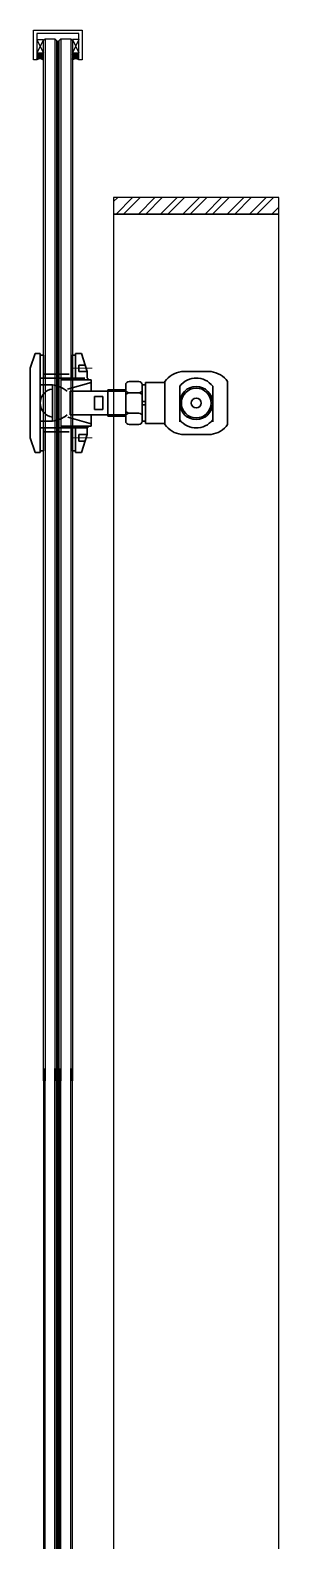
# Model space of a CAD drawing. Header units: millimetres. Extents: x 0 to 119933, y -45162 to 41221.
# Drawn here: x 40429 to 40579, y 14130 to 15044 of the extents above; entities that cross this region are included whole.
import ezdxf

# ---------------------------------------------------------------- set-up
doc = ezdxf.new("R2010")
doc.units = ezdxf.units.MM
doc.linetypes.add('HIDDEN', pattern=[0.375, 0.25, -0.125])
for name, color, linetype in [('F-Misc', 8, 'Continuous'), ('F-stainless steel', 2, 'Continuous'), ('GASK', 8, 'Continuous'), ('HIDDEN', 1, 'HIDDEN')]:
    doc.layers.add(name, color=color, linetype=linetype)
doc.layers.add('H_不锈钢', color=1, linetype='Continuous', lineweight=35)
doc.layers.add('H_细实线', color=7, linetype='Continuous', lineweight=25)
pattern_1 = [(45, (57298.29687, 96581.3166), (0.1325825215, 0.4861359121), [0.625, -0.125, 0, -0.125])]

# ---------------------------------------------------------------- blocks, each defined once
blk = doc.blocks.new('*U367')
at = {"color": 230}
for points in [[(630.89, 1), (1, 1), (0, 0), (0, -6), (1, -7), (630.89, -7)], [(630.89, -8.52), (1, -8.52), (0, -9.52), (0, -15.52), (1, -16.52), (630.89, -16.52)]]:
    blk.add_lwpolyline(points, dxfattribs=at)
at = {"color": 9}
for points in [[(0, 0), (630.89, 0)], [(0, -6), (630.89, -6)], [(0, -9.52), (630.89, -9.52)], [(0, -15.52), (630.89, -15.52)]]:
    blk.add_lwpolyline(points, dxfattribs=at)
at = {"color": 4, "const_width": 1.52}
blk.add_lwpolyline([(1, -7.76), (630.89, -7.76)], dxfattribs=at)
blk = doc.blocks.new('*U368')
at = {"color": 230}
for points in [[(546.29, 1), (1, 1), (0, 0), (0, -6), (1, -7), (546.29, -7)], [(546.29, -8.52), (1, -8.52), (0, -9.52), (0, -15.52), (1, -16.52), (546.29, -16.52)]]:
    blk.add_lwpolyline(points, dxfattribs=at)
at = {"color": 9}
for points in [[(0, 0), (546.29, 0)], [(0, -6), (546.29, -6)], [(0, -9.52), (546.29, -9.52)], [(0, -15.52), (546.29, -15.52)]]:
    blk.add_lwpolyline(points, dxfattribs=at)
at = {"color": 4, "const_width": 1.52}
blk.add_lwpolyline([(1, -7.76), (546.29, -7.76)], dxfattribs=at)
blk = doc.blocks.new('*U365')
at = {"layer": 'GASK'}
blk.add_lwpolyline([(0, -7.88), (0, 0), (-4, 0), (-4, -7.88)], close=True, dxfattribs=at)
for points in [[(0, -7.88), (-4, 0)], [(-4, -7.88), (0, 0)]]:
    blk.add_lwpolyline(points, dxfattribs=at)
blk = doc.blocks.new('*U366')
at = {"layer": 'GASK'}
blk.add_lwpolyline([(0, -8.04), (0, 0), (-4, 0), (-4, -8.04)], close=True, dxfattribs=at)
for points in [[(0, -8.04), (-4, 0)], [(-4, -8.04), (0, 0)]]:
    blk.add_lwpolyline(points, dxfattribs=at)
blk = doc.blocks.new('A$C0A415476')
at = {"layer": 'H_不锈钢', "color": 1, "lineweight": 30}
for p, q in [((66, 19), (69.5, 30)), ((73, 30), (69.5, 30)), ((73, 30), (73, 15)), ((66, 19), (66, 15)), ((66, 19), (70, 19)), ((66, 19), (71, 19)), ((70, 23), (67.27, 23)), ((71, 23), (67.27, 23)), ((71, 19), (71, 23)), ((30.67, 12.5), (30.67, -12.5)), ((63.67, 14), (63.67, 7.2)), ((77.97, 8.42), (63.67, 12.5)), ((65.67, 15), (65.67, 14)), ((92.52, 15), (67.52, 15)), ((92.52, 17.5), (76.85, 17.5)), ((86.99, 11), (86.99, -11)), ((88.52, 11), (94.52, 11)), ((92.37, 15), (94.52, 15)), ((30.67, 1), (32.68, 1)), ((53.5, 8), (42.68, 8)), ((53.5, 7.2), (42.68, 7.2)), ((53.5, 8), (53.5, -8)), ((76.35, 7.2), (53.5, 7.2)), ((56.5, 4), (56.5, -4)), ((61.5, 4), (56.5, 4)), ((61.5, 4), (61.5, -4)), ((76.35, 7.2), (76.35, -7.2)), ((30.67, -1), (32.67, -1)), ((53.5, -7.2), (42.68, -7.2)), ((53.5, -8), (42.68, -8)), ((76.35, -7.2), (53.5, -7.2)), ((61.5, -4), (56.5, -4)), ((63.67, -7.2), (63.67, -14)), ((77.69, -8.5), (63.67, -12.68)), ((65.67, -14), (63.67, -14)), ((65.67, -15), (65.67, -14)), ((66, -15), (66, -19)), ((66, -15), (73, -15)), ((94.52, -15), (67.52, -15)), ((72.85, -15), (74.85, -15)), ((73, -15), (73, -30)), ((92.52, -17.5), (76.85, -17.5)), ((88.52, -11), (94.52, -11)), ((92.37, -15), (94.52, -15)), ((66, -19), (69.5, -30)), ((66, -19), (71, -19)), ((71, -23), (67.27, -23)), ((71, -19), (71, -23)), ((73, -30), (69.5, -30))]:
    blk.add_line(p, q, dxfattribs=at)
at = {"layer": 'H_不锈钢', "color": 1}
for p, q in [((94.52, -30), (94.52, 30)), ((94.52, 30), (97.52, 30)), ((97.52, 30), (100.52, 21)), ((100.52, 21), (100.52, -21)), ((97.52, -30), (100.52, -21)), ((97.52, -30), (94.52, -30))]:
    blk.add_line(p, q, dxfattribs=at)
at = {"layer": 'H_不锈钢', "lineweight": 30}
for p, q in [((-9, 19), (9, 19)), ((-19, 13), (-19, -12.91)), ((-10, -11.41), (-10, 10.18)), ((10, -11.41), (10, 10.18)), ((19, 13), (19, -12.91)), ((19, 12.5), (30.67, 12.5)), ((18.9, -12.5), (30.67, -12.5)), ((-9, -19), (9, -19))]:
    blk.add_line(p, q, dxfattribs=at)
at = {"layer": 'H_不锈钢', "color": 1, "linetype": 'Continuous', "lineweight": 30}
for p, q in [((30.67, 11), (30.67, -11)), ((32.68, 11), (30.67, 11)), ((32.68, 11), (32.67, -11)), ((34.68, 13), (40.68, 13)), ((34.68, 13), (34.68, 13)), ((34.68, 13), (40.68, 13)), ((34.68, 13), (40.68, 13)), ((42.68, 11), (42.68, -11)), ((40.68, 6.19), (34.67, 6.19)), ((40.68, -6.19), (34.67, -6.19)), ((30.67, -11), (32.67, -11)), ((34.68, -13), (40.68, -13)), ((34.68, -13), (40.68, -13))]:
    blk.add_line(p, q, dxfattribs=at)
at = {"layer": 'H_不锈钢'}
for p, q in [((65.67, 14), (63.67, 14)), ((94.52, 12), (94.52, -12))]:
    blk.add_line(p, q, dxfattribs=at)
at = {"layer": 'H_不锈钢', "color": 1, "ltscale": 0.3}
for p, q in [((63.67, 14), (81.67, 14)), ((81.67, 14), (81.67, 15)), ((65.67, -14), (81.67, -14)), ((81.67, -14), (81.67, -15))]:
    blk.add_line(p, q, dxfattribs=at)
at = {"layer": 'H_不锈钢', "color": 1, "linetype": 'Continuous', "lineweight": 30}
for points in [[(75, 15), (75, 29), (73, 29), (73, 15)], [(94.52, 15), (94.52, 29), (92.52, 29), (92.52, 15)], [(73, -15), (73, -29), (75, -29), (75, -15)], [(92.52, -15), (92.52, -29), (94.52, -29), (94.52, -15)]]:
    blk.add_lwpolyline(points, dxfattribs=at)
at = {"layer": 'H_不锈钢', "lineweight": 30}
for radius in [10, 9, 3]:
    blk.add_circle((0, 0), radius, dxfattribs=at)
for centre, radius, start, end in [((-7.22, 4.69), 14.42, 97.10672, 144.8208), ((7.22, 4.69), 14.42, 35.1792, 82.89328), ((-0.24, 2.74), 12.27, 87.78499, 142.65768), ((0.24, 2.74), 12.27, 37.34232, 92.21501), ((-7.22, -4.69), 14.42, 215.1792, 262.89328), ((-0.24, -2.74), 12.27, 217.34232, 272.21501), ((0.24, -2.74), 12.27, 267.78499, 322.65768), ((7.22, -4.69), 14.42, 277.10672, 324.8208)]:
    blk.add_arc(centre, radius, start, end, dxfattribs=at)
at = {"layer": 'H_不锈钢', "color": 1, "linetype": 'Continuous', "lineweight": 30}
for centre, start, end in [((34.68, 11), 90, 180), ((34.68, 11), 90, 180), ((40.68, 11), 0, 90), ((34.67, 8.19), 180, 270), ((34.67, 4.19), 90, 180), ((40.68, 8.19), 270, 0), ((40.68, 4.19), 0, 90), ((34.67, -8.19), 90, 180), ((40.68, -4.19), 270, 0), ((40.68, -8.19), 0, 90), ((34.68, -11), 180, 270), ((40.68, -11), 270, 0)]:
    blk.add_arc(centre, 2, start, end, dxfattribs=at)
at = {"layer": 'H_不锈钢', "color": 1, "lineweight": 30}
for centre, start, end in [((88.44, -4.68), 89.70125, 130.74139), ((88.44, 4.68), 229.25861, 270.29875)]:
    blk.add_arc(centre, 15.68, start, end, dxfattribs=at)
at = {"layer": 'H_不锈钢', "color": 1}
blk.add_arc((85.99, 0), 8.53, 276.73241, 83.26759, dxfattribs=at)
at = {"layer": 'H_细实线', "color": 1, "lineweight": 18}
for p, q in [((63.08, 21), (74.45, 21)), ((84.14, 15), (84.14, -13.36)), ((63.08, -21), (74.45, -21))]:
    blk.add_line(p, q, dxfattribs=at)

msp = doc.modelspace()

# ---------------------------------------------------------------- hatches: boundary and pattern name
at = {"layer": 'F-Misc'}
h = msp.add_hatch(dxfattribs=at)
h.set_pattern_fill('ANSI36', color=256, scale=2)
h.set_pattern_definition(pattern_1)
h.paths.add_polyline_path([(40436.76, 15030.58), (40432.76, 15030.58), (40432.76, 15026.29, -0.318206), (40436.76, 15026.21)])
h = msp.add_hatch(dxfattribs=at)
h.set_pattern_fill('ANSI36', color=256, scale=2)
h.set_pattern_definition(pattern_1)
h.paths.add_polyline_path([(40454.28, 15026.21), (40454.28, 15030.58), (40458.28, 15030.58), (40458.28, 15026.29, 0.318206)])
at = {"layer": 'F-stainless steel'}
h = msp.add_hatch(dxfattribs=at)
h.set_pattern_fill('ANSI32', color=256)
h.set_pattern_definition([(45, (45247.415, -15929.498), (-6.735192, 6.735192), []), (45, (45251.9055, -15929.498), (-6.735192, 6.735192), [])])
h.paths.add_polyline_path([(40479.28, 14933.01), (40579.28, 14933.01), (40579.28, 14943.01), (40479.28, 14943.01)])

# ---------------------------------------------------------------- linework, layer by layer
at = {"layer": 'F-Misc'}
for centre, start, end in [((40434.7, 15023.43, -0.84), 53.6486, 124.25403), ((40456.33, 15023.43, -0.84), 55.74597, 126.3514)]:
    msp.add_arc(centre, 3.46, start, end, dxfattribs=at)
at = {"layer": 'F-stainless steel', "elevation": -0.84}
for points in [[(40458.28, 15026.29), (40458.28, 15042.29), (40432.76, 15042.29), (40432.76, 15026.29), (40430.76, 15026.29), (40430.76, 15044.29), (40460.28, 15044.29), (40460.28, 15026.29)], [(40479.28, 14933.01), (40579.28, 14933.01), (40579.28, 14943.01), (40479.28, 14943.01)], [(40579.28, 14933.01), (40479.28, 14933.01), (40479.28, 13567.17), (40579.28, 13567.17)]]:
    msp.add_lwpolyline(points, close=True, dxfattribs=at)

# ---------------------------------------------------------------- block references
at = {"color": 4, "xscale": -1, "rotation": 90}
msp.add_blockref('*U367', (40437.76, 15039.01, -0.84), dxfattribs=at)
at = {"color": 4, "rotation": 90.00000000000001}
msp.add_blockref('*U368', (40437.76, 13869.34, -0.84), dxfattribs=at)
at = {"layer": 'F-Misc', "rotation": 180}
for name, p in [('*U365', (40432.76, 15030.58, -0.84)), ('*U366', (40454.28, 15030.58, -0.84))]:
    msp.add_blockref(name, p, dxfattribs=at)
at = {"layer": 'HIDDEN', "xscale": -1}
msp.add_blockref('A$C0A415476', (40529.28, 14818.58, -0.84), dxfattribs=at)

doc.saveas('drawing.dxf')
